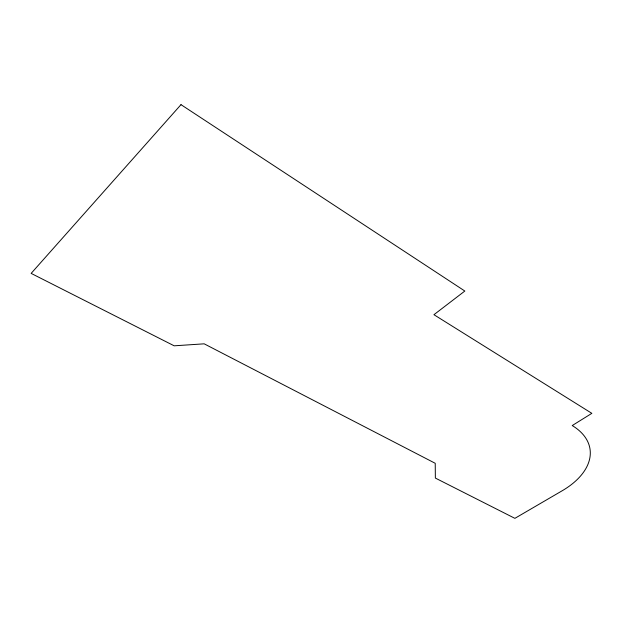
<?xml version="1.0" encoding="UTF-8"?>
<svg xmlns="http://www.w3.org/2000/svg" width="623" height="623" viewBox="0 0 623 623"><rect width="100%" height="100%" fill="white"/><g stroke="black" fill="none" stroke-linecap="round" stroke-linejoin="round"><path stroke-width="0.93" d="M180.989 104.656L31.15 273.388L174.167 345.812L204.18 343.826L435.228 463.294L435.36 478.075L514.878 518.344L562.172 490.768A78.887 45.347 -8.3 0 0 572.226 425.556L591.85 413.345L433.935 314.701L464.836 291.042L180.989 104.656"/></g></svg>
